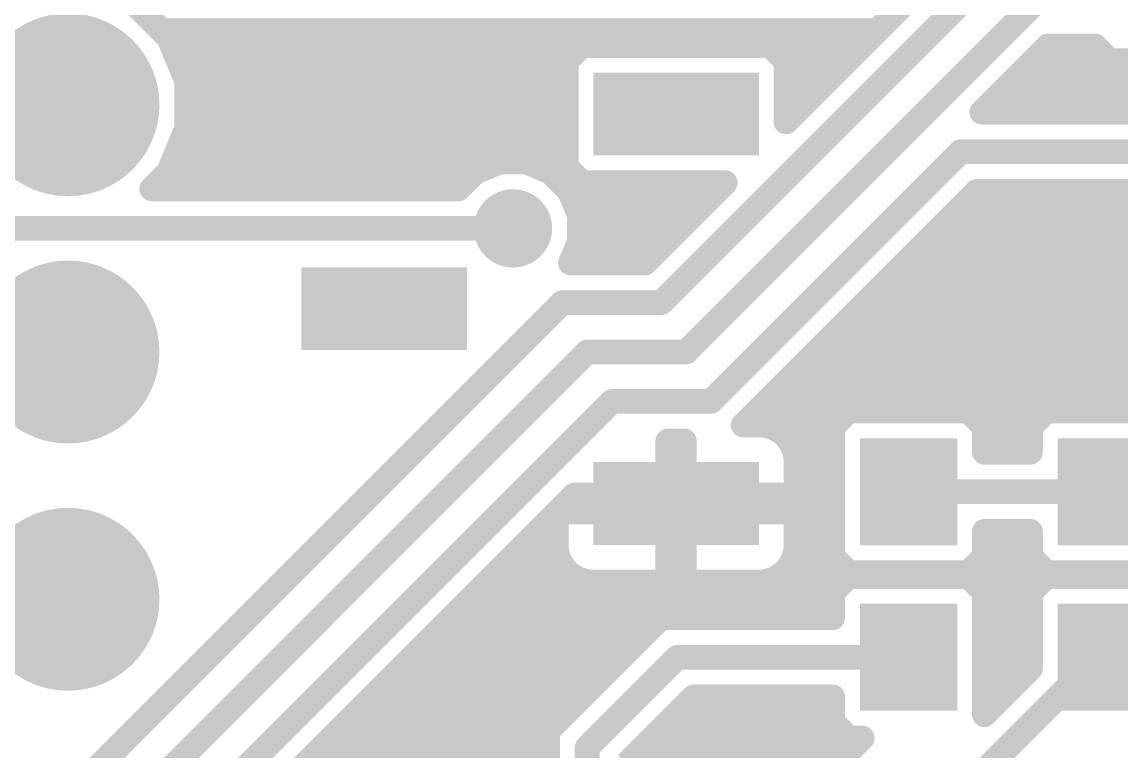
# Model space of a CAD drawing. Extents: x 0 to 38, y 0 to 44.4.
# Drawn here: x 6.89 to 18.18, y 12.92 to 20.41 of the extents above; entities that cross this region are included whole.
import ezdxf

# ---------------------------------------------------------------- set-up
doc = ezdxf.new("R2010")
doc.units = 0
for name, color, linetype in [('1', 22, 'CONTINUOUS'), ('17', 82, 'CONTINUOUS'), ('18', 82, 'CONTINUOUS')]:
    doc.layers.add(name, color=color, linetype=linetype)

# ---------------------------------------------------------------- blocks, each defined once
blk = doc.blocks.new('ROUNDP')
at = {"const_width": 0.5}
blk.add_lwpolyline([(0, -0.25, 1), (0, 0.25, 1), (0, -0.25)], format="xyb", dxfattribs=at)
blk = doc.blocks.new('RECT')
blk.add_solid([(-0.5, -0.5), (0.5, -0.5), (-0.5, 0.5), (0.5, 0.5)])
blk = doc.blocks.new('ROUNDV')
at = {"const_width": 0.5}
blk.add_lwpolyline([(0, -0.25, 1), (0, 0.25, 1), (0, -0.25)], format="xyb", dxfattribs=at)

msp = doc.modelspace()

# ---------------------------------------------------------------- linework, layer by layer
at = {"layer": '1', "const_width": 0.254}
for points in [[(17.0105, 21.6493), (14.7434, 19.3821)], [(17.304, 21.368), (13.462, 17.526)], [(8.3996, 20.2486), (8.0566, 20.5916)], [(17.266, 20.568), (13.716, 17.018)], [(8.3282, 20.32), (15.6813, 20.32)], [(8.5852, 19.8005), (8.3996, 20.2486)], [(12.6483, 20.1664), (12.4846, 20.0027)], [(14.5797, 20.1664), (12.6483, 20.1664)], [(14.7434, 20.0027), (14.5797, 20.1664)], [(16.7545, 19.4818), (17.4343, 20.1616)], [(17.4343, 20.1616), (17.9183, 20.1616)], [(17.9183, 20.1616), (18.0707, 20.0092)], [(8.4752, 20.066), (12.5479, 20.066)], [(12.4846, 20.0027), (12.4846, 18.9213)], [(14.6801, 20.066), (15.4273, 20.066)], [(14.7434, 19.3821), (14.7434, 20.0027)], [(17.3387, 20.066), (18.0139, 20.066)], [(18.0707, 20.0092), (19.5721, 20.0092)], [(8.5804, 19.812), (12.4846, 19.812)], [(8.5852, 19.3155), (8.5852, 19.8005)], [(14.7434, 19.812), (15.1733, 19.812)], [(17.0847, 19.812), (19.7552, 19.812)], [(8.5852, 19.558), (12.4846, 19.558)], [(14.7434, 19.558), (14.9193, 19.558)], [(16.8307, 19.558), (19.7552, 19.558)], [(19.7552, 19.4818), (16.7545, 19.4818)], [(8.3996, 18.8674), (8.5852, 19.3155)], [(8.5804, 19.304), (12.4846, 19.304)], [(16.5354, 19.0754), (13.97, 16.51)], [(20.314, 19.0754), (16.5354, 19.0754)], [(8.4752, 19.05), (12.4846, 19.05)], [(11.8024, 18.9698), (11.5518, 18.866)], [(12.0736, 18.9698), (11.8024, 18.9698)], [(12.3242, 18.866), (12.0736, 18.9698)], [(8.2266, 18.6944), (8.3996, 18.8674)], [(11.5518, 18.866), (11.3802, 18.6944)], [(12.516, 18.6742), (12.3242, 18.866)], [(12.4846, 18.9213), (12.6483, 18.7576)], [(8.3282, 18.796), (11.4818, 18.796)], [(12.3942, 18.796), (12.6099, 18.796)], [(12.6483, 18.7576), (14.1189, 18.7576)], [(14.1189, 18.7576), (13.2937, 17.9324)], [(11.3802, 18.6944), (8.2266, 18.6944)], [(12.6198, 18.4236), (12.516, 18.6742)], [(14.3027, 16.268), (16.7037, 18.669)], [(16.7037, 18.669), (19.7552, 18.669)], [(12.5708, 18.542), (13.9033, 18.542)], [(16.5767, 18.542), (19.7552, 18.542)], [(12.6198, 18.1524), (12.6198, 18.4236)], [(11.938, 18.288), (6.096, 18.288)], [(12.6198, 18.288), (13.6493, 18.288)], [(16.3227, 18.288), (19.7919, 18.288)], [(12.5287, 17.9324), (12.6198, 18.1524)], [(12.5708, 18.034), (13.3953, 18.034)], [(16.0687, 18.034), (21.5076, 18.034)], [(13.2937, 17.9324), (12.5287, 17.9324)], [(15.8147, 17.78), (21.2693, 17.78)], [(12.446, 17.526), (6.858, 11.938)], [(13.462, 17.526), (12.446, 17.526)], [(15.5607, 17.526), (20.6258, 17.526)], [(15.3067, 17.272), (20.4492, 17.272)], [(12.7, 17.018), (7.112, 11.43)], [(13.716, 17.018), (12.7, 17.018)], [(15.0527, 17.018), (20.4002, 17.018)], [(14.7987, 16.764), (20.4492, 16.764)], [(12.954, 16.51), (8.89, 12.446)], [(13.97, 16.51), (12.954, 16.51)], [(14.5447, 16.51), (20.6258, 16.51)], [(15.3863, 16.4114), (15.2226, 16.2477)], [(16.6177, 16.4114), (15.3863, 16.4114)], [(16.7814, 16.2477), (16.6177, 16.4114)], [(17.4183, 16.4114), (17.2546, 16.2477)], [(18.6497, 16.4114), (17.4183, 16.4114)], [(14.5142, 16.268), (14.3027, 16.268)], [(14.6111, 16.242), (14.5142, 16.268)], [(14.5589, 16.256), (15.2309, 16.256)], [(15.2226, 16.2477), (15.2226, 14.9163)], [(16.7731, 16.256), (17.2629, 16.256)], [(16.7814, 15.9884), (16.7814, 16.2477)], [(17.2546, 16.2477), (17.2546, 15.9884)], [(14.6979, 16.1919), (14.6111, 16.242)], [(14.7689, 16.1209), (14.6979, 16.1919)], [(13.5285, 15.5475), (13.5285, 16.1036)], [(13.5285, 16.1036), (13.6995, 16.1036)], [(13.6995, 16.1036), (13.6995, 15.5475)], [(14.819, 16.0341), (14.7689, 16.1209)], [(14.845, 15.9372), (14.819, 16.0341)], [(13.5285, 16.002), (13.6995, 16.002)], [(14.8276, 16.002), (15.2226, 16.002)], [(14.845, 15.5475), (14.845, 15.9372)], [(16.7814, 16.002), (17.2546, 16.002)], [(17.2546, 15.9884), (16.7814, 15.9884)], [(13.5285, 15.748), (13.6995, 15.748)], [(14.845, 15.748), (15.2226, 15.748)], [(16.002, 15.582), (18.034, 15.582)], [(18.034, 15.582), (20.066, 15.582)], [(12.3952, 15.3765), (12.5662, 15.5475)], [(12.5127, 15.494), (13.5285, 15.494)], [(12.5662, 15.5475), (13.5285, 15.5475)], [(13.5285, 15.5475), (13.5285, 15.3765)], [(13.6995, 15.5475), (13.5285, 15.5475)], [(13.6995, 15.3765), (13.6995, 15.5475)], [(13.6995, 15.5475), (14.845, 15.5475)], [(13.6995, 15.494), (15.2226, 15.494)], [(9.2964, 12.2777), (12.383, 15.3643)], [(12.383, 15.3643), (12.383, 14.9868)], [(13.5285, 15.3765), (12.3952, 15.3765)], [(13.5285, 14.656), (13.5285, 15.3765)], [(13.5285, 15.3765), (13.6995, 15.3765)], [(13.6995, 15.3765), (13.6995, 14.656)], [(14.845, 15.3765), (13.6995, 15.3765)], [(14.845, 14.9868), (14.845, 15.3765)], [(12.2587, 15.24), (12.383, 15.24)], [(13.5285, 15.24), (13.6995, 15.24)], [(14.845, 15.24), (15.2226, 15.24)], [(16.7814, 14.9163), (16.7814, 15.1756)], [(16.7814, 15.1756), (17.2546, 15.1756)], [(17.2546, 15.1756), (17.2546, 14.9163)], [(12.0047, 14.986), (12.3832, 14.986)], [(12.383, 14.9868), (12.409, 14.8899)], [(13.5285, 14.986), (13.6995, 14.986)], [(14.819, 14.8899), (14.845, 14.9868)], [(14.8448, 14.986), (15.2226, 14.986)], [(15.2226, 14.9163), (15.3863, 14.7526)], [(16.6177, 14.7526), (16.7814, 14.9163)], [(16.7814, 14.986), (17.2546, 14.986)], [(17.2546, 14.9163), (17.4183, 14.7526)], [(12.409, 14.8899), (12.4591, 14.8031)], [(12.4591, 14.8031), (12.5301, 14.7321)], [(14.6979, 14.7321), (14.7689, 14.8031)], [(14.7689, 14.8031), (14.819, 14.8899)], [(11.7507, 14.732), (12.5303, 14.732)], [(12.5301, 14.7321), (12.6169, 14.682)], [(12.6169, 14.682), (12.7138, 14.656)], [(13.5285, 14.732), (13.6995, 14.732)], [(14.5142, 14.656), (14.6111, 14.682)], [(14.6111, 14.682), (14.6979, 14.7321)], [(14.6977, 14.732), (33.6296, 14.732)], [(15.3863, 14.7114), (15.2226, 14.5477)], [(15.3863, 14.7526), (16.6177, 14.7526)], [(16.6177, 14.7114), (15.3863, 14.7114)], [(16.7814, 14.5477), (16.6177, 14.7114)], [(17.4183, 14.7114), (17.2546, 14.5477)], [(17.4183, 14.7526), (18.6497, 14.7526)], [(18.6497, 14.7114), (17.4183, 14.7114)], [(12.7138, 14.656), (13.5285, 14.656)], [(13.6995, 14.656), (14.5142, 14.656)], [(11.4967, 14.478), (15.2226, 14.478)], [(15.2226, 14.5477), (15.2226, 14.2884)], [(16.7814, 13.2921), (16.7814, 14.5477)], [(16.7814, 14.478), (17.2546, 14.478)], [(17.2546, 14.5477), (17.2546, 13.7653)], [(11.2427, 14.224), (13.3953, 14.224)], [(13.4597, 14.2884), (12.5317, 13.3604)], [(15.2226, 14.2884), (13.4597, 14.2884)], [(16.7814, 14.224), (17.2546, 14.224)], [(10.9887, 13.97), (13.1413, 13.97)], [(13.628, 13.882), (12.7, 12.954)], [(16.002, 13.882), (13.628, 13.882)], [(17.946, 13.882), (16.764, 12.7)], [(16.7814, 13.97), (17.2546, 13.97)], [(18.034, 13.882), (17.946, 13.882)], [(17.2546, 13.7653), (16.7814, 13.2921)], [(10.7347, 13.716), (12.8873, 13.716)], [(16.7814, 13.716), (17.2053, 13.716)], [(10.4807, 13.462), (12.6333, 13.462)], [(13.1064, 12.7857), (13.7963, 13.4756)], [(13.7827, 13.462), (15.2226, 13.462)], [(13.7963, 13.4756), (15.2226, 13.4756)], [(15.2226, 13.4756), (15.2226, 13.2163)], [(16.7814, 13.462), (16.9513, 13.462)], [(12.5317, 13.3604), (12.2936, 13.1223)], [(10.2267, 13.208), (12.3793, 13.208)], [(13.5287, 13.208), (15.2309, 13.208)], [(15.2226, 13.2163), (15.3863, 13.0526)], [(12.2936, 13.1223), (12.2936, 12.6365)], [(15.5259, 13.0526), (15.1098, 12.6365)], [(15.3863, 13.0526), (15.5259, 13.0526)], [(9.9727, 12.954), (12.2936, 12.954)], [(12.7, 12.954), (12.7, 11.3538)], [(13.2747, 12.954), (15.4273, 12.954)]]:
    msp.add_lwpolyline(points, dxfattribs=at)
at = {"layer": '1', "const_width": 0.127}
for points in [[(8.3282, 20.3835, 1), (8.3282, 20.2565)], [(15.6813, 20.2565, 1), (15.6813, 20.3835)], [(8.4583, 20.2729, 1), (8.3409, 20.2243)], [(8.3547, 20.2037, 1), (8.4445, 20.2935)], [(12.6483, 20.2299, 1), (12.6483, 20.1029)], [(12.6932, 20.1215, 1), (12.6034, 20.2113)], [(14.6246, 20.2113, 1), (14.5348, 20.1215)], [(14.5797, 20.1029, 1), (14.5797, 20.2299)], [(17.4343, 20.2251, 1), (17.4343, 20.0981)], [(17.4792, 20.1167, 1), (17.3894, 20.2065)], [(17.9632, 20.2065, 1), (17.8734, 20.1167)], [(17.9183, 20.0981, 1), (17.9183, 20.2251)], [(8.4752, 20.1295, 1), (8.4752, 20.0025)], [(12.5481, 20.0027, 1), (12.4211, 20.0027)], [(12.4397, 20.0476, 1), (12.5295, 19.9578)], [(12.5479, 20.0025, 1), (12.5479, 20.1295)], [(14.6801, 20.1295, 1), (14.6801, 20.0025)], [(14.8069, 20.0027, 1), (14.6799, 20.0027)], [(14.6985, 19.9578, 1), (14.7883, 20.0476)], [(15.4273, 20.0025, 1), (15.4273, 20.1295)], [(17.3387, 20.1295, 1), (17.3387, 20.0025)], [(18.0707, 20.0727, 1), (18.0707, 19.9457)], [(18.0139, 20.0025, 1), (18.0139, 20.1295)], [(18.0258, 19.9643, 1), (18.1156, 20.0541)], [(8.5804, 19.8755, 1), (8.5804, 19.7485)], [(8.6487, 19.8005, 1), (8.5217, 19.8005)], [(8.5265, 19.7762, 1), (8.6439, 19.8248)], [(12.4846, 19.7485, 1), (12.4846, 19.8755)], [(14.7434, 19.8755, 1), (14.7434, 19.7485)], [(15.1733, 19.7485, 1), (15.1733, 19.8755)], [(17.0847, 19.8755, 1), (17.0847, 19.7485)], [(8.5852, 19.6215, 1), (8.5852, 19.4945)], [(12.4846, 19.4945, 1), (12.4846, 19.6215)], [(14.7434, 19.6215, 1), (14.7434, 19.4945)], [(14.9193, 19.4945, 1), (14.9193, 19.6215)], [(16.8307, 19.6215, 1), (16.8307, 19.4945)], [(16.7545, 19.5453, 1), (16.7545, 19.4183)], [(16.7096, 19.5267, 1), (16.7994, 19.4369)], [(8.5804, 19.3675, 1), (8.5804, 19.2405)], [(8.6439, 19.2912, 1), (8.5265, 19.3398)], [(12.4846, 19.2405, 1), (12.4846, 19.3675)], [(14.6985, 19.427, 1), (14.7883, 19.3372)], [(14.6799, 19.3821, 1), (14.8069, 19.3821)], [(8.5217, 19.3155, 1), (8.6487, 19.3155)], [(16.5354, 19.1389, 1), (16.5354, 19.0119)], [(16.5803, 19.0305, 1), (16.4905, 19.1203)], [(8.4752, 19.1135, 1), (8.4752, 18.9865)], [(11.8024, 19.0333, 1), (11.8024, 18.9063)], [(11.8267, 18.9111, 1), (11.7781, 19.0285)], [(12.0979, 19.0285, 1), (12.0493, 18.9111)], [(12.0736, 18.9063, 1), (12.0736, 19.0333)], [(12.4846, 18.9865, 1), (12.4846, 19.1135)], [(8.4445, 18.8225, 1), (8.3547, 18.9123)], [(11.5275, 18.9247, 1), (11.5761, 18.8073)], [(11.5967, 18.8211, 1), (11.5069, 18.9109)], [(12.3691, 18.9109, 1), (12.2793, 18.8211)], [(12.2999, 18.8073, 1), (12.3485, 18.9247)], [(12.5295, 18.9662, 1), (12.4397, 18.8764)], [(12.4211, 18.9213, 1), (12.5481, 18.9213)], [(8.3282, 18.8595, 1), (8.3282, 18.7325)], [(8.3409, 18.8917, 1), (8.4583, 18.8431)], [(11.4818, 18.7325, 1), (11.4818, 18.8595)], [(12.3942, 18.8595, 1), (12.3942, 18.7325)], [(12.6483, 18.8211, 1), (12.6483, 18.6941)], [(12.6034, 18.7127, 1), (12.6932, 18.8025)], [(12.6099, 18.7325, 1), (12.6099, 18.8595)], [(14.1638, 18.7127, 1), (14.074, 18.8025)], [(14.1189, 18.6941, 1), (14.1189, 18.8211)], [(8.2266, 18.7579, 1), (8.2266, 18.6309)], [(8.1817, 18.7393, 1), (8.2715, 18.6495)], [(11.3353, 18.7393, 1), (11.4251, 18.6495)], [(11.3802, 18.6309, 1), (11.3802, 18.7579)], [(12.5747, 18.6985, 1), (12.4573, 18.6499)], [(12.4711, 18.6293, 1), (12.5609, 18.7191)], [(16.7037, 18.7325, 1), (16.7037, 18.6055)], [(16.7486, 18.6241, 1), (16.6588, 18.7139)], [(12.5708, 18.6055, 1), (12.5708, 18.4785)], [(13.9033, 18.4785, 1), (13.9033, 18.6055)], [(16.5767, 18.6055, 1), (16.5767, 18.4785)], [(12.6833, 18.4236, 1), (12.5563, 18.4236)], [(11.938, 18.2245, 1), (11.938, 18.3515)], [(12.6198, 18.3515, 1), (12.6198, 18.2245)], [(12.5611, 18.3993, 1), (12.6785, 18.4479)], [(13.6493, 18.2245, 1), (13.6493, 18.3515)], [(16.3227, 18.3515, 1), (16.3227, 18.2245)], [(12.5563, 18.1524, 1), (12.6833, 18.1524)], [(12.6785, 18.1281, 1), (12.5611, 18.1767)], [(12.5708, 18.0975, 1), (12.5708, 17.9705)], [(13.3953, 17.9705, 1), (13.3953, 18.0975)], [(16.0687, 18.0975, 1), (16.0687, 17.9705)], [(12.5287, 17.9959, 1), (12.5287, 17.8689)], [(12.47, 17.9567, 1), (12.5873, 17.9081)], [(13.2488, 17.9773, 1), (13.3386, 17.8875)], [(13.2937, 17.8689, 1), (13.2937, 17.9959)], [(15.8147, 17.8435, 1), (15.8147, 17.7165)], [(12.446, 17.5895, 1), (12.446, 17.4625)], [(12.4909, 17.4811, 1), (12.4011, 17.5709)], [(13.4171, 17.5709, 1), (13.5069, 17.4811)], [(13.462, 17.4625, 1), (13.462, 17.5895)], [(15.5607, 17.5895, 1), (15.5607, 17.4625)], [(15.3067, 17.3355, 1), (15.3067, 17.2085)], [(12.7, 17.0815, 1), (12.7, 16.9545)], [(12.7449, 16.9731, 1), (12.6551, 17.0629)], [(13.6711, 17.0629, 1), (13.7609, 16.9731)], [(13.716, 16.9545, 1), (13.716, 17.0815)], [(15.0527, 17.0815, 1), (15.0527, 16.9545)], [(14.7987, 16.8275, 1), (14.7987, 16.7005)], [(12.954, 16.5735, 1), (12.954, 16.4465)], [(12.9989, 16.4651, 1), (12.9091, 16.5549)], [(13.9251, 16.5549, 1), (14.0149, 16.4651)], [(13.97, 16.4465, 1), (13.97, 16.5735)], [(14.5447, 16.5735, 1), (14.5447, 16.4465)], [(15.3863, 16.4749, 1), (15.3863, 16.3479)], [(15.4312, 16.3665, 1), (15.3414, 16.4563)], [(16.6626, 16.4563, 1), (16.5728, 16.3665)], [(16.6177, 16.3479, 1), (16.6177, 16.4749)], [(17.4183, 16.4749, 1), (17.4183, 16.3479)], [(17.4632, 16.3665, 1), (17.3734, 16.4563)], [(14.3027, 16.3315, 1), (14.3027, 16.2045)], [(14.2578, 16.3129, 1), (14.3476, 16.2231)], [(14.5306, 16.3293, 1), (14.4977, 16.2067)], [(14.5589, 16.3195, 1), (14.5589, 16.1925)], [(14.5142, 16.2045, 1), (14.5142, 16.3315)], [(15.2861, 16.2477, 1), (15.1591, 16.2477)], [(15.2309, 16.1925, 1), (15.2309, 16.3195)], [(16.7731, 16.3195, 1), (16.7731, 16.1925)], [(16.8449, 16.2477, 1), (16.7179, 16.2477)], [(17.3181, 16.2477, 1), (17.1911, 16.2477)], [(17.2629, 16.1925, 1), (17.2629, 16.3195)], [(14.6428, 16.297, 1), (14.5793, 16.187)], [(14.5946, 16.1807, 1), (14.6275, 16.3034)], [(14.7428, 16.2368, 1), (14.653, 16.147)], [(14.6662, 16.1369, 1), (14.7297, 16.2469)], [(15.1777, 16.2926, 1), (15.2675, 16.2028)], [(16.7365, 16.2028, 1), (16.8263, 16.2926)], [(17.2097, 16.2926, 1), (17.2995, 16.2028)], [(13.592, 16.1036, 1), (13.465, 16.1036)], [(13.5285, 16.1671, 1), (13.5285, 16.0401)], [(13.763, 16.1036, 1), (13.636, 16.1036)], [(13.6995, 16.0401, 1), (13.6995, 16.1671)], [(14.8239, 16.1527, 1), (14.7139, 16.0892)], [(14.724, 16.076, 1), (14.8138, 16.1658)], [(14.8804, 16.0505, 1), (14.7577, 16.0176)], [(13.5285, 16.0655, 1), (13.5285, 15.9385)], [(13.6995, 15.9385, 1), (13.6995, 16.0655)], [(14.764, 16.0023, 1), (14.874, 16.0658)], [(14.8276, 16.0655, 1), (14.8276, 15.9385)], [(14.9085, 15.9372, 1), (14.7815, 15.9372)], [(15.2226, 15.9385, 1), (15.2226, 16.0655)], [(16.7814, 16.0655, 1), (16.7814, 15.9385)], [(16.7814, 16.0519, 1), (16.7814, 15.9249)], [(16.7179, 15.9884, 1), (16.8449, 15.9884)], [(17.1911, 15.9884, 1), (17.3181, 15.9884)], [(17.2546, 15.9385, 1), (17.2546, 16.0655)], [(17.2546, 15.9249, 1), (17.2546, 16.0519)], [(14.7837, 15.9207, 1), (14.9063, 15.9536)], [(13.5285, 15.8115, 1), (13.5285, 15.6845)], [(13.6995, 15.6845, 1), (13.6995, 15.8115)], [(14.845, 15.8115, 1), (14.845, 15.6845)], [(15.2226, 15.6845, 1), (15.2226, 15.8115)], [(16.002, 15.6455, 1), (16.002, 15.5185)], [(18.034, 15.6455, 1), (18.034, 15.5185)], [(18.034, 15.5185, 1), (18.034, 15.6455)], [(12.5127, 15.5575, 1), (12.5127, 15.4305)], [(12.5662, 15.611, 1), (12.5662, 15.484)], [(12.6111, 15.5026, 1), (12.5213, 15.5924)], [(13.592, 15.5475, 1), (13.465, 15.5475)], [(13.5285, 15.611, 1), (13.5285, 15.484)], [(13.465, 15.5475, 1), (13.592, 15.5475)], [(13.5285, 15.484, 1), (13.5285, 15.611)], [(13.5285, 15.4305, 1), (13.5285, 15.5575)], [(13.763, 15.5475, 1), (13.636, 15.5475)], [(13.6995, 15.611, 1), (13.6995, 15.484)], [(13.6995, 15.5575, 1), (13.6995, 15.4305)], [(13.636, 15.5475, 1), (13.763, 15.5475)], [(13.6995, 15.484, 1), (13.6995, 15.611)], [(14.7815, 15.5475, 1), (14.9085, 15.5475)], [(14.845, 15.484, 1), (14.845, 15.611)], [(15.2226, 15.4305, 1), (15.2226, 15.5575)], [(12.4465, 15.3643, 1), (12.3195, 15.3643)], [(12.3952, 15.44, 1), (12.3952, 15.313)], [(12.3503, 15.4214, 1), (12.4401, 15.3316)], [(12.4279, 15.3194, 1), (12.3381, 15.4092)], [(13.592, 15.3765, 1), (13.465, 15.3765)], [(13.5285, 15.44, 1), (13.5285, 15.313)], [(13.5285, 15.313, 1), (13.5285, 15.44)], [(13.763, 15.3765, 1), (13.636, 15.3765)], [(13.6995, 15.44, 1), (13.6995, 15.313)], [(13.6995, 15.313, 1), (13.6995, 15.44)], [(14.9085, 15.3765, 1), (14.7815, 15.3765)], [(14.845, 15.313, 1), (14.845, 15.44)], [(12.2587, 15.3035, 1), (12.2587, 15.1765)], [(12.383, 15.1765, 1), (12.383, 15.3035)], [(13.465, 15.3765, 1), (13.592, 15.3765)], [(13.5285, 15.3035, 1), (13.5285, 15.1765)], [(13.636, 15.3765, 1), (13.763, 15.3765)], [(13.6995, 15.1765, 1), (13.6995, 15.3035)], [(14.845, 15.3035, 1), (14.845, 15.1765)], [(15.2226, 15.1765, 1), (15.2226, 15.3035)], [(16.8449, 15.1756, 1), (16.7179, 15.1756)], [(16.7814, 15.2391, 1), (16.7814, 15.1121)], [(17.3181, 15.1756, 1), (17.1911, 15.1756)], [(17.2546, 15.1121, 1), (17.2546, 15.2391)], [(12.0047, 15.0495, 1), (12.0047, 14.9225)], [(12.4443, 15.0033, 1), (12.3217, 14.9704)], [(12.3195, 14.9868, 1), (12.4465, 14.9868)], [(12.3832, 14.9225, 1), (12.3832, 15.0495)], [(13.5285, 15.0495, 1), (13.5285, 14.9225)], [(13.6995, 14.9225, 1), (13.6995, 15.0495)], [(14.8448, 15.0495, 1), (14.8448, 14.9225)], [(14.7815, 14.9868, 1), (14.9085, 14.9868)], [(14.9063, 14.9704, 1), (14.7837, 15.0033)], [(15.2675, 14.9612, 1), (15.1777, 14.8714)], [(15.2226, 14.9225, 1), (15.2226, 15.0495)], [(16.7814, 15.0495, 1), (16.7814, 14.9225)], [(16.8263, 14.8714, 1), (16.7365, 14.9612)], [(17.2995, 14.9612, 1), (17.2097, 14.8714)], [(17.2546, 14.9225, 1), (17.2546, 15.0495)], [(12.464, 14.9217, 1), (12.354, 14.8582)], [(12.3476, 14.8735, 1), (12.4703, 14.9064)], [(12.504, 14.848, 1), (12.4142, 14.7582)], [(14.8138, 14.7582, 1), (14.724, 14.848)], [(14.7577, 14.9064, 1), (14.8804, 14.8735)], [(14.874, 14.8582, 1), (14.764, 14.9217)], [(15.1591, 14.9163, 1), (15.2861, 14.9163)], [(16.7179, 14.9163, 1), (16.8449, 14.9163)], [(17.1911, 14.9163, 1), (17.3181, 14.9163)], [(11.7507, 14.7955, 1), (11.7507, 14.6685)], [(12.4041, 14.7713, 1), (12.5141, 14.8348)], [(12.5618, 14.7871, 1), (12.4983, 14.6771)], [(12.4852, 14.6872, 1), (12.575, 14.777)], [(12.5303, 14.6685, 1), (12.5303, 14.7955)], [(12.6334, 14.7433, 1), (12.6005, 14.6206)], [(12.5852, 14.627, 1), (12.6487, 14.737)], [(13.5285, 14.7955, 1), (13.5285, 14.6685)], [(13.6995, 14.6685, 1), (13.6995, 14.7955)], [(14.5793, 14.737, 1), (14.6428, 14.627)], [(14.6275, 14.6206, 1), (14.5946, 14.7433)], [(14.6977, 14.7955, 1), (14.6977, 14.6685)], [(14.653, 14.777, 1), (14.7428, 14.6872)], [(14.7297, 14.6771, 1), (14.6662, 14.7871)], [(14.7139, 14.8348, 1), (14.8239, 14.7713)], [(15.3863, 14.8161, 1), (15.3863, 14.6891)], [(15.3863, 14.7749, 1), (15.3863, 14.6479)], [(15.3414, 14.7077, 1), (15.4312, 14.7975)], [(15.4312, 14.6665, 1), (15.3414, 14.7563)], [(16.5728, 14.7975, 1), (16.6626, 14.7077)], [(16.6626, 14.7563, 1), (16.5728, 14.6665)], [(16.6177, 14.6891, 1), (16.6177, 14.8161)], [(16.6177, 14.6479, 1), (16.6177, 14.7749)], [(17.4183, 14.8161, 1), (17.4183, 14.6891)], [(17.4183, 14.7749, 1), (17.4183, 14.6479)], [(17.3734, 14.7077, 1), (17.4632, 14.7975)], [(17.4632, 14.6665, 1), (17.3734, 14.7563)], [(12.7138, 14.7195, 1), (12.7138, 14.5925)], [(12.6974, 14.5947, 1), (12.7303, 14.7173)], [(13.465, 14.656, 1), (13.592, 14.656)], [(13.5285, 14.5925, 1), (13.5285, 14.7195)], [(13.6995, 14.7195, 1), (13.6995, 14.5925)], [(13.636, 14.656, 1), (13.763, 14.656)], [(14.4977, 14.7173, 1), (14.5306, 14.5947)], [(14.5142, 14.5925, 1), (14.5142, 14.7195)], [(11.4967, 14.5415, 1), (11.4967, 14.4145)], [(15.2861, 14.5477, 1), (15.1591, 14.5477)], [(15.1777, 14.5926, 1), (15.2675, 14.5028)], [(15.2226, 14.4145, 1), (15.2226, 14.5415)], [(16.8449, 14.5477, 1), (16.7179, 14.5477)], [(16.7814, 14.5415, 1), (16.7814, 14.4145)], [(16.7365, 14.5028, 1), (16.8263, 14.5926)], [(17.3181, 14.5477, 1), (17.1911, 14.5477)], [(17.2097, 14.5926, 1), (17.2995, 14.5028)], [(17.2546, 14.4145, 1), (17.2546, 14.5415)], [(11.2427, 14.2875, 1), (11.2427, 14.1605)], [(13.3953, 14.1605, 1), (13.3953, 14.2875)], [(13.4597, 14.3519, 1), (13.4597, 14.2249)], [(13.5046, 14.2435, 1), (13.4148, 14.3333)], [(15.1591, 14.2884, 1), (15.2861, 14.2884)], [(15.2226, 14.2249, 1), (15.2226, 14.3519)], [(16.7814, 14.2875, 1), (16.7814, 14.1605)], [(17.2546, 14.1605, 1), (17.2546, 14.2875)], [(10.9887, 14.0335, 1), (10.9887, 13.9065)], [(13.1413, 13.9065, 1), (13.1413, 14.0335)], [(13.628, 13.9455, 1), (13.628, 13.8185)], [(13.6729, 13.8371, 1), (13.5831, 13.9269)], [(16.002, 13.8185, 1), (16.002, 13.9455)], [(16.7814, 14.0335, 1), (16.7814, 13.9065)], [(17.2546, 13.9065, 1), (17.2546, 14.0335)], [(17.946, 13.9455, 1), (17.946, 13.8185)], [(17.9909, 13.8371, 1), (17.9011, 13.9269)], [(18.034, 13.8185, 1), (18.034, 13.9455)], [(17.2995, 13.7204, 1), (17.2097, 13.8102)], [(10.7347, 13.7795, 1), (10.7347, 13.6525)], [(12.8873, 13.6525, 1), (12.8873, 13.7795)], [(16.7814, 13.7795, 1), (16.7814, 13.6525)], [(17.1911, 13.7653, 1), (17.3181, 13.7653)], [(17.2053, 13.6525, 1), (17.2053, 13.7795)], [(10.4807, 13.5255, 1), (10.4807, 13.3985)], [(12.6333, 13.3985, 1), (12.6333, 13.5255)], [(13.7827, 13.5255, 1), (13.7827, 13.3985)], [(13.7963, 13.5391, 1), (13.7963, 13.4121)], [(13.8412, 13.4307, 1), (13.7514, 13.5205)], [(15.2861, 13.4756, 1), (15.1591, 13.4756)], [(15.2226, 13.4121, 1), (15.2226, 13.5391)], [(15.2226, 13.3985, 1), (15.2226, 13.5255)], [(16.7814, 13.5255, 1), (16.7814, 13.3985)], [(16.9513, 13.3985, 1), (16.9513, 13.5255)], [(12.4868, 13.4053, 1), (12.5766, 13.3155)], [(12.5766, 13.3155, 1), (12.4868, 13.4053)], [(10.2267, 13.2715, 1), (10.2267, 13.1445)], [(12.3793, 13.1445, 1), (12.3793, 13.2715)], [(13.5287, 13.2715, 1), (13.5287, 13.1445)], [(15.2675, 13.2612, 1), (15.1777, 13.1714)], [(15.2309, 13.1445, 1), (15.2309, 13.2715)], [(16.7365, 13.337, 1), (16.8263, 13.2472)], [(16.7179, 13.2921, 1), (16.8449, 13.2921)], [(12.3571, 13.1223, 1), (12.2301, 13.1223)], [(12.2487, 13.1672, 1), (12.3385, 13.0774)], [(15.1591, 13.2163, 1), (15.2861, 13.2163)], [(15.3863, 13.1161, 1), (15.3863, 12.9891)], [(15.3414, 13.0077, 1), (15.4312, 13.0975)], [(15.5708, 13.0077, 1), (15.481, 13.0975)], [(15.5259, 12.9891, 1), (15.5259, 13.1161)], [(9.9727, 13.0175, 1), (9.9727, 12.8905)], [(12.2936, 12.8905, 1), (12.2936, 13.0175)], [(12.7635, 12.954, 1), (12.6365, 12.954)], [(12.6551, 12.9989, 1), (12.7449, 12.9091)], [(13.2747, 13.0175, 1), (13.2747, 12.8905)], [(15.4273, 12.8905, 1), (15.4273, 13.0175)]]:
    msp.add_lwpolyline(points, format="xyb", dxfattribs=at)

# ---------------------------------------------------------------- block references
at = {"layer": '1', "xscale": 0.85, "yscale": 1.7, "rotation": 90}
for p in [(13.614, 19.462), (10.614, 17.462), (13.614, 15.462)]:
    msp.add_blockref('RECT', p, dxfattribs=at)
at = {"layer": '1', "xscale": 1.1, "rotation": 270}
for p in [(16.002, 15.582), (18.034, 15.582), (16.002, 13.882), (18.034, 13.882)]:
    msp.add_blockref('RECT', p, dxfattribs=at)
at = {"layer": '17', "xscale": 1.8796, "yscale": 1.8796}
for p in [(7.366, 19.558), (7.366, 17.018), (7.366, 14.478)]:
    msp.add_blockref('ROUNDP', p, dxfattribs=at)
at = {"layer": '18', "xscale": 0.8048, "yscale": 0.8048}
msp.add_blockref('ROUNDV', (11.938, 18.288), dxfattribs=at)

doc.saveas('drawing.dxf')
